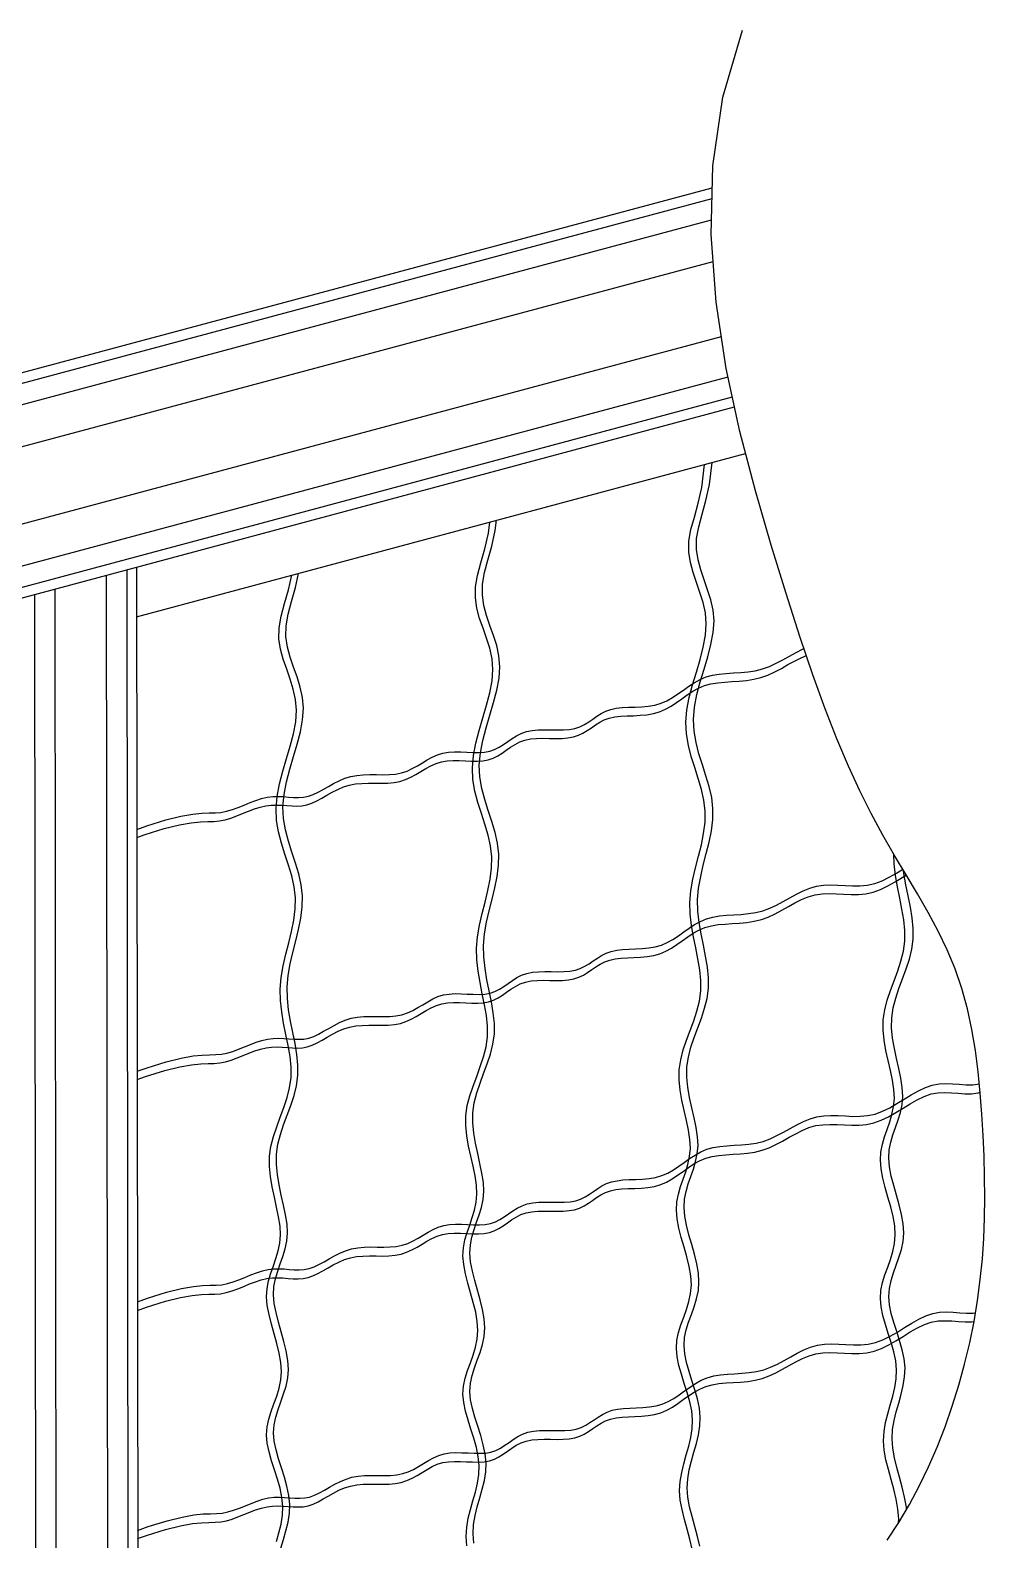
# Model space of a CAD drawing. Header units: millimetres. Extents: x -6218.7 to -6205.6, y -4425 to -4413.8.
# Drawn here: x -6209.857 to -6208.219, y -4417.045 to -4414.454 of the extents above; entities that cross this region are included whole.
import ezdxf

# ---------------------------------------------------------------- set-up
doc = ezdxf.new("R2010")
doc.units = ezdxf.units.MM
doc.header["$LTSCALE"] = 10
doc.layers.add('Termotécnica', color=7, linetype='Continuous')

msp = doc.modelspace()

# ---------------------------------------------------------------- linework, layer by layer
at = {"layer": 'Termotécnica', "color": 3}
for p, q in [((-6213.2471, -4415.9465), (-6208.6868, -4414.7246)), ((-6213.1504, -4416.3071), (-6208.6487, -4415.1007))]:
    msp.add_line(p, q, dxfattribs=at)
at = {"layer": 'Termotécnica', "color": 2}
for p, q in [((-6213.2425, -4415.9636), (-6208.6873, -4414.7431)), ((-6213.2334, -4415.9975), (-6208.6882, -4414.7796)), ((-6213.2153, -4416.0651), (-6208.6854, -4414.8513)), ((-6213.1822, -4416.1885), (-6208.6713, -4414.9798)), ((-6213.1641, -4416.2561), (-6208.6598, -4415.0492)), ((-6213.155, -4416.2899), (-6208.6524, -4415.0834)), ((-6209.6746, -4415.3756), (-6209.6719, -4417.9158))]:
    msp.add_line(p, q, dxfattribs=at)
at = {"layer": 'Termotécnica', "color": 4}
msp.add_line((-6209.6745, -4415.4609), (-6208.6297, -4415.1809), dxfattribs=at)
at = {"layer": 'Termotécnica', "color": 1}
for p, q in [((-6209.6916, -4415.3802), (-6209.6889, -4417.928)), ((-6209.7266, -4415.3896), (-6209.7239, -4417.9397)), ((-6209.8499, -4415.4226), (-6209.8474, -4417.7967)), ((-6209.8149, -4415.4132), (-6209.8124, -4417.8142))]:
    msp.add_line(p, q, dxfattribs=at)
for points in [[(-6208.3866, -4417.0452), (-6208.367, -4417.0151), (-6208.3487, -4416.9843), (-6208.3317, -4416.9525), (-6208.3158, -4416.9197), (-6208.301, -4416.8859), (-6208.2875, -4416.8511), (-6208.2751, -4416.8156), (-6208.2639, -4416.7796), (-6208.2539, -4416.7432), (-6208.2452, -4416.7067), (-6208.2378, -4416.6703), (-6208.2318, -4416.6341), (-6208.227, -4416.5983), (-6208.2235, -4416.5628), (-6208.2211, -4416.5276), (-6208.2198, -4416.4924), (-6208.2193, -4416.4573), (-6208.2196, -4416.4221), (-6208.2206, -4416.3866), (-6208.2222, -4416.3508), (-6208.2242, -4416.3146), (-6208.227, -4416.2782), (-6208.2306, -4416.2416), (-6208.2354, -4416.2053), (-6208.2415, -4416.1692), (-6208.2492, -4416.1337), (-6208.2587, -4416.099), (-6208.2702, -4416.0651), (-6208.2838, -4416.0323), (-6208.2994, -4416.0002), (-6208.3166, -4415.9684), (-6208.335, -4415.9364), (-6208.3543, -4415.9039), (-6208.3741, -4415.8704), (-6208.3942, -4415.8354), (-6208.4142, -4415.7987), (-6208.4338, -4415.7596), (-6208.4533, -4415.7172), (-6208.473, -4415.6706), (-6208.4933, -4415.6186), (-6208.5143, -4415.5604), (-6208.5366, -4415.4949), (-6208.5603, -4415.421), (-6208.5858, -4415.3378), (-6208.613, -4415.2447), (-6208.6396, -4415.143), (-6208.6629, -4415.0346), (-6208.6802, -4414.9213), (-6208.6888, -4414.8048), (-6208.6859, -4414.6869), (-6208.6689, -4414.5695), (-6208.6351, -4414.4544)], [(-6208.7213, -4417.0607), (-6208.7255, -4417.0436), (-6208.7301, -4417.0266), (-6208.7348, -4417.0097), (-6208.7388, -4416.993), (-6208.7417, -4416.9765), (-6208.7429, -4416.9604), (-6208.742, -4416.9446), (-6208.7394, -4416.9292), (-6208.7357, -4416.9141), (-6208.7315, -4416.8991), (-6208.7272, -4416.8842), (-6208.7236, -4416.8692), (-6208.7212, -4416.8541), (-6208.7206, -4416.8389), (-6208.7222, -4416.8234), (-6208.7254, -4416.8077), (-6208.7299, -4416.792), (-6208.7349, -4416.7763), (-6208.7399, -4416.7607), (-6208.7442, -4416.7455), (-6208.7473, -4416.7306), (-6208.7485, -4416.7162), (-6208.7475, -4416.7023), (-6208.7446, -4416.6889), (-6208.7406, -4416.6758), (-6208.7359, -4416.6626), (-6208.7311, -4416.6494), (-6208.727, -4416.6359), (-6208.724, -4416.6219), (-6208.7228, -4416.6072), (-6208.7239, -4416.5917), (-6208.7267, -4416.5756), (-6208.7307, -4416.5592), (-6208.7354, -4416.5426), (-6208.7401, -4416.526), (-6208.7442, -4416.5097), (-6208.7472, -4416.494), (-6208.7485, -4416.479), (-6208.7477, -4416.4649), (-6208.7451, -4416.4516), (-6208.7413, -4416.4387), (-6208.737, -4416.4261), (-6208.7325, -4416.4134), (-6208.7286, -4416.4005), (-6208.7257, -4416.3871), (-6208.7245, -4416.3729), (-6208.7253, -4416.3578), (-6208.7278, -4416.3418), (-6208.7312, -4416.3252), (-6208.7351, -4416.3081), (-6208.7389, -4416.2906), (-6208.7419, -4416.273), (-6208.7437, -4416.2555), (-6208.7435, -4416.2381), (-6208.741, -4416.221), (-6208.7367, -4416.2042), (-6208.7311, -4416.1876), (-6208.7249, -4416.1709), (-6208.7187, -4416.1543), (-6208.7132, -4416.1375), (-6208.7089, -4416.1204), (-6208.7065, -4416.103), (-6208.7065, -4416.0851), (-6208.7083, -4416.0668), (-6208.7115, -4416.0481), (-6208.7153, -4416.0291), (-6208.7192, -4416.0099), (-6208.7226, -4415.9904), (-6208.7248, -4415.9708), (-6208.7252, -4415.951), (-6208.7235, -4415.9312), (-6208.72, -4415.9114), (-6208.7154, -4415.8916), (-6208.7104, -4415.8718), (-6208.7056, -4415.8522), (-6208.7017, -4415.8327), (-6208.6992, -4415.8135), (-6208.6989, -4415.7944), (-6208.7011, -4415.7756), (-6208.7053, -4415.757), (-6208.7109, -4415.7384), (-6208.717, -4415.7197), (-6208.7229, -4415.7008), (-6208.7279, -4415.6816), (-6208.7313, -4415.6619), (-6208.7323, -4415.6416), (-6208.7305, -4415.6206), (-6208.7263, -4415.5992), (-6208.7206, -4415.5775), (-6208.7142, -4415.5557), (-6208.7078, -4415.5342), (-6208.7023, -4415.513), (-6208.6985, -4415.4925), (-6208.6971, -4415.4729), (-6208.6986, -4415.4542), (-6208.7026, -4415.4364), (-6208.708, -4415.4191), (-6208.7141, -4415.4021), (-6208.7198, -4415.3851), (-6208.7245, -4415.3678), (-6208.7272, -4415.3499), (-6208.727, -4415.3312), (-6208.7234, -4415.3114), (-6208.7175, -4415.2898), (-6208.7109, -4415.2658), (-6208.7049, -4415.2389), (-6208.7, -4415.1998)], [(-6208.7081, -4417.0559), (-6208.7123, -4417.0389), (-6208.7169, -4417.0219), (-6208.7216, -4417.005), (-6208.7257, -4416.9882), (-6208.7286, -4416.9718), (-6208.7297, -4416.9556), (-6208.7289, -4416.9399), (-6208.7263, -4416.9245), (-6208.7225, -4416.9094), (-6208.7183, -4416.8944), (-6208.7141, -4416.8794), (-6208.7105, -4416.8645), (-6208.7081, -4416.8494), (-6208.7074, -4416.8342), (-6208.709, -4416.8186), (-6208.7123, -4416.803), (-6208.7167, -4416.7872), (-6208.7217, -4416.7715), (-6208.7267, -4416.756), (-6208.731, -4416.7407), (-6208.7341, -4416.7258), (-6208.7353, -4416.7115), (-6208.7343, -4416.6976), (-6208.7315, -4416.6842), (-6208.7274, -4416.671), (-6208.7227, -4416.6579), (-6208.7179, -4416.6447), (-6208.7138, -4416.6311), (-6208.7108, -4416.6171), (-6208.7097, -4416.6024), (-6208.7107, -4416.587), (-6208.7135, -4416.5709), (-6208.7175, -4416.5545), (-6208.7222, -4416.5378), (-6208.7269, -4416.5213), (-6208.731, -4416.505), (-6208.734, -4416.4893), (-6208.7353, -4416.4743), (-6208.7345, -4416.4602), (-6208.7319, -4416.4469), (-6208.7281, -4416.434), (-6208.7238, -4416.4213), (-6208.7193, -4416.4087), (-6208.7154, -4416.3958), (-6208.7126, -4416.3823), (-6208.7113, -4416.3682), (-6208.7122, -4416.353), (-6208.7146, -4416.3371), (-6208.718, -4416.3205), (-6208.722, -4416.3033), (-6208.7257, -4416.2859), (-6208.7288, -4416.2683), (-6208.7305, -4416.2507), (-6208.7303, -4416.2334), (-6208.7278, -4416.2163), (-6208.7235, -4416.1995), (-6208.7179, -4416.1828), (-6208.7117, -4416.1662), (-6208.7055, -4416.1496), (-6208.7, -4416.1327), (-6208.6957, -4416.1157), (-6208.6934, -4416.0982), (-6208.6933, -4416.0803), (-6208.6951, -4416.062), (-6208.6983, -4416.0434), (-6208.7021, -4416.0244), (-6208.706, -4416.0051), (-6208.7094, -4415.9857), (-6208.7116, -4415.9661), (-6208.712, -4415.9463), (-6208.7103, -4415.9265), (-6208.7068, -4415.9067), (-6208.7023, -4415.8869), (-6208.6973, -4415.8671), (-6208.6925, -4415.8475), (-6208.6885, -4415.828), (-6208.686, -4415.8087), (-6208.6857, -4415.7897), (-6208.6879, -4415.7709), (-6208.6921, -4415.7523), (-6208.6977, -4415.7337), (-6208.7038, -4415.715), (-6208.7097, -4415.6961), (-6208.7148, -4415.6769), (-6208.7181, -4415.6572), (-6208.7192, -4415.6369), (-6208.7173, -4415.6159), (-6208.7131, -4415.5945), (-6208.7074, -4415.5727), (-6208.701, -4415.551), (-6208.6947, -4415.5294), (-6208.6892, -4415.5083), (-6208.6853, -4415.4878), (-6208.6839, -4415.4681), (-6208.6855, -4415.4495), (-6208.6894, -4415.4317), (-6208.6948, -4415.4144), (-6208.7009, -4415.3974), (-6208.7067, -4415.3804), (-6208.7113, -4415.3631), (-6208.714, -4415.3452), (-6208.7138, -4415.3265), (-6208.7102, -4415.3066), (-6208.7044, -4415.285), (-6208.6977, -4415.2611), (-6208.6917, -4415.2342), (-6208.687, -4415.1963)], [(-6209.1079, -4417.055), (-6209.1091, -4417.0389), (-6209.1082, -4417.0232), (-6209.1056, -4417.0078), (-6209.1019, -4416.9926), (-6209.0976, -4416.9776), (-6209.0934, -4416.9627), (-6209.0898, -4416.9477), (-6209.0874, -4416.9327), (-6209.0868, -4416.9174), (-6209.0883, -4416.9019), (-6209.0916, -4416.8862), (-6209.0961, -4416.8705), (-6209.1011, -4416.8548), (-6209.106, -4416.8392), (-6209.1103, -4416.824), (-6209.1134, -4416.8091), (-6209.1147, -4416.7947), (-6209.1137, -4416.7809), (-6209.1108, -4416.7675), (-6209.1067, -4416.7543), (-6209.102, -4416.7412), (-6209.0973, -4416.7279), (-6209.0932, -4416.7144), (-6209.0902, -4416.7004), (-6209.089, -4416.6857), (-6209.09, -4416.6702), (-6209.0928, -4416.6542), (-6209.0969, -4416.6377), (-6209.1015, -4416.6211), (-6209.1062, -4416.6045), (-6209.1104, -4416.5883), (-6209.1134, -4416.5725), (-6209.1147, -4416.5575), (-6209.1139, -4416.5435), (-6209.1113, -4416.5301), (-6209.1075, -4416.5172), (-6209.1031, -4416.5046), (-6209.0987, -4416.4919), (-6209.0948, -4416.479), (-6209.0919, -4416.4656), (-6209.0907, -4416.4514), (-6209.0915, -4416.4363), (-6209.0939, -4416.4203), (-6209.0974, -4416.4037), (-6209.1013, -4416.3866), (-6209.1051, -4416.3692), (-6209.1081, -4416.3516), (-6209.1098, -4416.334), (-6209.1096, -4416.3166), (-6209.1072, -4416.2995), (-6209.1028, -4416.2827), (-6209.0973, -4416.2661), (-6209.0911, -4416.2495), (-6209.0849, -4416.2328), (-6209.0794, -4416.216), (-6209.0751, -4416.1989), (-6209.0727, -4416.1815), (-6209.0727, -4416.1636), (-6209.0745, -4416.1453), (-6209.0776, -4416.1266), (-6209.0815, -4416.1077), (-6209.0854, -4416.0884), (-6209.0887, -4416.0689), (-6209.0909, -4416.0493), (-6209.0914, -4416.0296), (-6209.0896, -4416.0098), (-6209.0862, -4415.9899), (-6209.0816, -4415.9701), (-6209.0766, -4415.9504), (-6209.0718, -4415.9307), (-6209.0678, -4415.9113), (-6209.0654, -4415.892), (-6209.065, -4415.8729), (-6209.0672, -4415.8542), (-6209.0715, -4415.8355), (-6209.077, -4415.8169), (-6209.0831, -4415.7983), (-6209.0891, -4415.7794), (-6209.0941, -4415.7601), (-6209.0975, -4415.7404), (-6209.0985, -4415.7201), (-6209.0967, -4415.6992), (-6209.0925, -4415.6777), (-6209.0868, -4415.656), (-6209.0804, -4415.6342), (-6209.074, -4415.6127), (-6209.0685, -4415.5915), (-6209.0647, -4415.571), (-6209.0633, -4415.5514), (-6209.0648, -4415.5328), (-6209.0687, -4415.5149), (-6209.0742, -4415.4977), (-6209.0802, -4415.4807), (-6209.086, -4415.4636), (-6209.0907, -4415.4463), (-6209.0933, -4415.4285), (-6209.0931, -4415.4098), (-6209.0896, -4415.3899), (-6209.0837, -4415.3683), (-6209.0771, -4415.3443), (-6209.0711, -4415.3175), (-6209.0687, -4415.2986)], [(-6209.096, -4417.0503), (-6209.0972, -4417.0342), (-6209.0963, -4417.0184), (-6209.0937, -4417.003), (-6209.09, -4416.9879), (-6209.0857, -4416.9729), (-6209.0815, -4416.958), (-6209.0779, -4416.943), (-6209.0755, -4416.9279), (-6209.0749, -4416.9127), (-6209.0764, -4416.8972), (-6209.0797, -4416.8815), (-6209.0841, -4416.8657), (-6209.0892, -4416.85), (-6209.0941, -4416.8345), (-6209.0984, -4416.8193), (-6209.1015, -4416.8044), (-6209.1027, -4416.79), (-6209.1017, -4416.7761), (-6209.0989, -4416.7627), (-6209.0948, -4416.7496), (-6209.0901, -4416.7364), (-6209.0854, -4416.7232), (-6209.0812, -4416.7097), (-6209.0783, -4416.6957), (-6209.0771, -4416.681), (-6209.0781, -4416.6655), (-6209.0809, -4416.6494), (-6209.085, -4416.633), (-6209.0896, -4416.6164), (-6209.0943, -4416.5998), (-6209.0985, -4416.5835), (-6209.1015, -4416.5678), (-6209.1028, -4416.5528), (-6209.1019, -4416.5387), (-6209.0994, -4416.5254), (-6209.0956, -4416.5125), (-6209.0912, -4416.4999), (-6209.0868, -4416.4872), (-6209.0828, -4416.4743), (-6209.08, -4416.4609), (-6209.0788, -4416.4467), (-6209.0796, -4416.4316), (-6209.082, -4416.4156), (-6209.0855, -4416.399), (-6209.0894, -4416.3819), (-6209.0932, -4416.3644), (-6209.0962, -4416.3468), (-6209.0979, -4416.3293), (-6209.0977, -4416.3119), (-6209.0953, -4416.2948), (-6209.0909, -4416.278), (-6209.0853, -4416.2613), (-6209.0792, -4416.2447), (-6209.073, -4416.2281), (-6209.0674, -4416.2113), (-6209.0632, -4416.1942), (-6209.0608, -4416.1768), (-6209.0607, -4416.1589), (-6209.0626, -4416.1406), (-6209.0657, -4416.1219), (-6209.0696, -4416.1029), (-6209.0735, -4416.0837), (-6209.0768, -4416.0642), (-6209.079, -4416.0446), (-6209.0794, -4416.0248), (-6209.0777, -4416.005), (-6209.0742, -4415.9852), (-6209.0697, -4415.9654), (-6209.0647, -4415.9456), (-6209.0599, -4415.926), (-6209.0559, -4415.9065), (-6209.0535, -4415.8873), (-6209.0531, -4415.8682), (-6209.0553, -4415.8494), (-6209.0596, -4415.8308), (-6209.0651, -4415.8122), (-6209.0712, -4415.7935), (-6209.0772, -4415.7746), (-6209.0822, -4415.7554), (-6209.0856, -4415.7357), (-6209.0866, -4415.7154), (-6209.0847, -4415.6944), (-6209.0806, -4415.673), (-6209.0749, -4415.6513), (-6209.0685, -4415.6295), (-6209.0621, -4415.608), (-6209.0566, -4415.5868), (-6209.0527, -4415.5663), (-6209.0513, -4415.5467), (-6209.0529, -4415.528), (-6209.0568, -4415.5102), (-6209.0623, -4415.4929), (-6209.0683, -4415.4759), (-6209.0741, -4415.4589), (-6209.0788, -4415.4416), (-6209.0814, -4415.4237), (-6209.0812, -4415.405), (-6209.0776, -4415.3852), (-6209.0718, -4415.3635), (-6209.0652, -4415.3396), (-6209.0592, -4415.3127), (-6209.057, -4415.2954)], [(-6209.4345, -4417.0476), (-6209.4303, -4417.0327), (-6209.4267, -4417.0178), (-6209.4243, -4417.0027), (-6209.4237, -4416.9874), (-6209.4252, -4416.9719), (-6209.4285, -4416.9562), (-6209.433, -4416.9405), (-6209.438, -4416.9248), (-6209.4429, -4416.9093), (-6209.4473, -4416.894), (-6209.4503, -4416.8791), (-6209.4516, -4416.8647), (-6209.4506, -4416.8509), (-6209.4477, -4416.8375), (-6209.4436, -4416.8243), (-6209.4389, -4416.8112), (-6209.4342, -4416.798), (-6209.4301, -4416.7844), (-6209.4271, -4416.7704), (-6209.4259, -4416.7557), (-6209.4269, -4416.7403), (-6209.4298, -4416.7242), (-6209.4338, -4416.7077), (-6209.4384, -4416.6911), (-6209.4431, -4416.6746), (-6209.4473, -4416.6583), (-6209.4503, -4416.6426), (-6209.4516, -4416.6276), (-6209.4508, -4416.6135), (-6209.4482, -4416.6001), (-6209.4444, -4416.5873), (-6209.44, -4416.5746), (-6209.4356, -4416.562), (-6209.4317, -4416.5491), (-6209.4288, -4416.5356), (-6209.4276, -4416.5214), (-6209.4284, -4416.5063), (-6209.4309, -4416.4904), (-6209.4343, -4416.4737), (-6209.4382, -4416.4566), (-6209.442, -4416.4392), (-6209.445, -4416.4216), (-6209.4467, -4416.404), (-6209.4466, -4416.3866), (-6209.4441, -4416.3696), (-6209.4397, -4416.3528), (-6209.4342, -4416.3361), (-6209.428, -4416.3195), (-6209.4218, -4416.3028), (-6209.4163, -4416.286), (-6209.412, -4416.269), (-6209.4096, -4416.2515), (-6209.4096, -4416.2336), (-6209.4114, -4416.2153), (-6209.4146, -4416.1967), (-6209.4184, -4416.1777), (-6209.4223, -4416.1584), (-6209.4256, -4416.139), (-6209.4278, -4416.1193), (-6209.4283, -4416.0996), (-6209.4265, -4416.0798), (-6209.4231, -4416.06), (-6209.4185, -4416.0401), (-6209.4135, -4416.0204), (-6209.4087, -4416.0008), (-6209.4048, -4415.9813), (-6209.4023, -4415.962), (-6209.4019, -4415.943), (-6209.4042, -4415.9242), (-6209.4084, -4415.9056), (-6209.4139, -4415.887), (-6209.42, -4415.8683), (-6209.426, -4415.8494), (-6209.431, -4415.8302), (-6209.4344, -4415.8104), (-6209.4354, -4415.7901), (-6209.4336, -4415.7692), (-6209.4294, -4415.7477), (-6209.4237, -4415.726), (-6209.4173, -4415.7043), (-6209.4109, -4415.6827), (-6209.4054, -4415.6616), (-6209.4016, -4415.6411), (-6209.4002, -4415.6214), (-6209.4017, -4415.6028), (-6209.4057, -4415.585), (-6209.4111, -4415.5677), (-6209.4171, -4415.5507), (-6209.4229, -4415.5337), (-6209.4276, -4415.5164), (-6209.4303, -4415.4985), (-6209.43, -4415.4798), (-6209.4265, -4415.4599), (-6209.4206, -4415.4383), (-6209.414, -4415.4144), (-6209.4085, -4415.3896)], [(-6209.4269, -4417.0592), (-6209.4226, -4417.0442), (-6209.4184, -4417.0293), (-6209.4148, -4417.0143), (-6209.4124, -4416.9992), (-6209.4118, -4416.984), (-6209.4133, -4416.9685), (-6209.4166, -4416.9528), (-6209.4211, -4416.937), (-6209.4261, -4416.9214), (-6209.431, -4416.9058), (-6209.4353, -4416.8906), (-6209.4384, -4416.8757), (-6209.4397, -4416.8613), (-6209.4387, -4416.8474), (-6209.4358, -4416.834), (-6209.4317, -4416.8209), (-6209.427, -4416.8077), (-6209.4223, -4416.7945), (-6209.4182, -4416.781), (-6209.4152, -4416.767), (-6209.414, -4416.7523), (-6209.415, -4416.7368), (-6209.4178, -4416.7207), (-6209.4219, -4416.7043), (-6209.4265, -4416.6877), (-6209.4312, -4416.6711), (-6209.4354, -4416.6548), (-6209.4384, -4416.6391), (-6209.4397, -4416.6241), (-6209.4389, -4416.61), (-6209.4363, -4416.5967), (-6209.4325, -4416.5838), (-6209.4281, -4416.5712), (-6209.4237, -4416.5585), (-6209.4198, -4416.5456), (-6209.4169, -4416.5322), (-6209.4157, -4416.518), (-6209.4165, -4416.5029), (-6209.4189, -4416.4869), (-6209.4224, -4416.4703), (-6209.4263, -4416.4532), (-6209.4301, -4416.4357), (-6209.4331, -4416.4181), (-6209.4348, -4416.4006), (-6209.4346, -4416.3832), (-6209.4322, -4416.3661), (-6209.4278, -4416.3493), (-6209.4223, -4416.3326), (-6209.4161, -4416.316), (-6209.4099, -4416.2994), (-6209.4044, -4416.2826), (-6209.4001, -4416.2655), (-6209.3977, -4416.2481), (-6209.3977, -4416.2302), (-6209.3995, -4416.2119), (-6209.4026, -4416.1932), (-6209.4065, -4416.1742), (-6209.4104, -4416.155), (-6209.4137, -4416.1355), (-6209.4159, -4416.1159), (-6209.4164, -4416.0961), (-6209.4146, -4416.0763), (-6209.4112, -4416.0565), (-6209.4066, -4416.0367), (-6209.4016, -4416.0169), (-6209.3968, -4415.9973), (-6209.3928, -4415.9778), (-6209.3904, -4415.9586), (-6209.39, -4415.9395), (-6209.3922, -4415.9207), (-6209.3965, -4415.9021), (-6209.402, -4415.8835), (-6209.4081, -4415.8648), (-6209.4141, -4415.8459), (-6209.4191, -4415.8267), (-6209.4225, -4415.807), (-6209.4235, -4415.7867), (-6209.4217, -4415.7657), (-6209.4175, -4415.7443), (-6209.4118, -4415.7226), (-6209.4054, -4415.7008), (-6209.399, -4415.6793), (-6209.3935, -4415.6581), (-6209.3897, -4415.6376), (-6209.3883, -4415.618), (-6209.3898, -4415.5993), (-6209.3938, -4415.5815), (-6209.3992, -4415.5642), (-6209.4052, -4415.5472), (-6209.411, -4415.5302), (-6209.4157, -4415.5129), (-6209.4183, -4415.495), (-6209.4181, -4415.4763), (-6209.4146, -4415.4565), (-6209.4087, -4415.4349), (-6209.4021, -4415.4109), (-6209.3966, -4415.3864)], [(-6209.6741, -4415.8257), (-6209.6572, -4415.8196), (-6209.6246, -4415.8096), (-6209.5987, -4415.8032), (-6209.5784, -4415.7996), (-6209.5626, -4415.7979), (-6209.55, -4415.7974), (-6209.5395, -4415.7972), (-6209.5299, -4415.7965), (-6209.5202, -4415.7946), (-6209.5103, -4415.7916), (-6209.5003, -4415.788), (-6209.4902, -4415.7839), (-6209.48, -4415.7798), (-6209.47, -4415.776), (-6209.4601, -4415.7727), (-6209.4504, -4415.7705), (-6209.441, -4415.7693), (-6209.4318, -4415.7691), (-6209.4228, -4415.7695), (-6209.414, -4415.7702), (-6209.4054, -4415.7708), (-6209.3968, -4415.771), (-6209.3883, -4415.7704), (-6209.3799, -4415.7688), (-6209.3715, -4415.7659), (-6209.363, -4415.7619), (-6209.3543, -4415.7572), (-6209.3455, -4415.7522), (-6209.3365, -4415.747), (-6209.3271, -4415.7422), (-6209.3174, -4415.7381), (-6209.3072, -4415.7349), (-6209.2966, -4415.733), (-6209.2856, -4415.732), (-6209.2744, -4415.7318), (-6209.2631, -4415.7318), (-6209.2519, -4415.7319), (-6209.2409, -4415.7316), (-6209.2303, -4415.7307), (-6209.2202, -4415.7287), (-6209.2106, -4415.7256), (-6209.2016, -4415.7214), (-6209.1928, -4415.7166), (-6209.1843, -4415.7115), (-6209.1758, -4415.7064), (-6209.1672, -4415.7017), (-6209.1583, -4415.6978), (-6209.149, -4415.6948), (-6209.1392, -4415.6932), (-6209.1289, -4415.6926), (-6209.1185, -4415.6928), (-6209.108, -4415.6933), (-6209.0976, -4415.6937), (-6209.0875, -4415.6939), (-6209.0778, -4415.6933), (-6209.0687, -4415.6917), (-6209.0603, -4415.6888), (-6209.0525, -4415.6848), (-6209.0451, -4415.6801), (-6209.0378, -4415.675), (-6209.0304, -4415.6699), (-6209.0228, -4415.6651), (-6209.0146, -4415.661), (-6209.0058, -4415.6578), (-6208.9961, -4415.6559), (-6208.9857, -4415.6549), (-6208.9749, -4415.6547), (-6208.9638, -4415.6548), (-6208.9529, -4415.655), (-6208.9421, -4415.6548), (-6208.9319, -4415.6541), (-6208.9225, -4415.6524), (-6208.9139, -4415.6495), (-6208.9061, -4415.6457), (-6208.8988, -4415.6413), (-6208.8918, -4415.6365), (-6208.8847, -4415.6316), (-6208.8774, -4415.6271), (-6208.8696, -4415.6231), (-6208.861, -4415.62), (-6208.8516, -4415.618), (-6208.8413, -4415.6168), (-6208.8305, -4415.6162), (-6208.8193, -4415.6158), (-6208.8079, -4415.6152), (-6208.7966, -4415.6142), (-6208.7855, -4415.6123), (-6208.7748, -4415.6093), (-6208.7647, -4415.605), (-6208.755, -4415.5995), (-6208.7457, -4415.5933), (-6208.7365, -4415.5868), (-6208.7272, -4415.5802), (-6208.7178, -4415.574), (-6208.7079, -4415.5685), (-6208.6976, -4415.5642), (-6208.6866, -4415.5612), (-6208.675, -4415.5593), (-6208.663, -4415.5581), (-6208.6506, -4415.5573), (-6208.6381, -4415.5565), (-6208.6255, -4415.5554), (-6208.6131, -4415.5535), (-6208.6008, -4415.5505), (-6208.5889, -4415.5461), (-6208.5773, -4415.5407), (-6208.5658, -4415.5346), (-6208.5545, -4415.5283), (-6208.5432, -4415.522), (-6208.5318, -4415.5164), (-6208.5296, -4415.5155)], [(-6209.6741, -4415.8395), (-6209.6597, -4415.8344), (-6209.6271, -4415.8243), (-6209.6012, -4415.8179), (-6209.581, -4415.8143), (-6209.5652, -4415.8127), (-6209.5526, -4415.8122), (-6209.542, -4415.812), (-6209.5324, -4415.8113), (-6209.5227, -4415.8093), (-6209.5128, -4415.8064), (-6209.5028, -4415.8027), (-6209.4927, -4415.7987), (-6209.4826, -4415.7945), (-6209.4725, -4415.7907), (-6209.4626, -4415.7875), (-6209.453, -4415.7852), (-6209.4435, -4415.7841), (-6209.4343, -4415.7839), (-6209.4254, -4415.7843), (-6209.4166, -4415.785), (-6209.4079, -4415.7855), (-6209.3994, -4415.7857), (-6209.3909, -4415.7852), (-6209.3824, -4415.7836), (-6209.374, -4415.7807), (-6209.3655, -4415.7767), (-6209.3569, -4415.772), (-6209.3481, -4415.7669), (-6209.339, -4415.7618), (-6209.3296, -4415.757), (-6209.3199, -4415.7528), (-6209.3097, -4415.7497), (-6209.2991, -4415.7477), (-6209.2881, -4415.7468), (-6209.2769, -4415.7465), (-6209.2657, -4415.7466), (-6209.2545, -4415.7466), (-6209.2435, -4415.7464), (-6209.2329, -4415.7454), (-6209.2227, -4415.7435), (-6209.2132, -4415.7403), (-6209.2041, -4415.7362), (-6209.1954, -4415.7314), (-6209.1868, -4415.7263), (-6209.1783, -4415.7212), (-6209.1697, -4415.7165), (-6209.1608, -4415.7125), (-6209.1515, -4415.7096), (-6209.1417, -4415.708), (-6209.1315, -4415.7074), (-6209.121, -4415.7075), (-6209.1105, -4415.708), (-6209.1001, -4415.7085), (-6209.09, -4415.7086), (-6209.0803, -4415.7081), (-6209.0712, -4415.7064), (-6209.0629, -4415.7035), (-6209.0551, -4415.6996), (-6209.0476, -4415.6949), (-6209.0403, -4415.6898), (-6209.033, -4415.6847), (-6209.0253, -4415.6799), (-6209.0171, -4415.6757), (-6209.0083, -4415.6726), (-6208.9986, -4415.6706), (-6208.9882, -4415.6697), (-6208.9774, -4415.6694), (-6208.9664, -4415.6696), (-6208.9554, -4415.6697), (-6208.9447, -4415.6696), (-6208.9345, -4415.6688), (-6208.925, -4415.6671), (-6208.9165, -4415.6643), (-6208.9087, -4415.6605), (-6208.9014, -4415.656), (-6208.8943, -4415.6512), (-6208.8872, -4415.6464), (-6208.8799, -4415.6418), (-6208.8721, -4415.6379), (-6208.8636, -4415.6348), (-6208.8541, -4415.6328), (-6208.8439, -4415.6316), (-6208.833, -4415.631), (-6208.8218, -4415.6306), (-6208.8105, -4415.63), (-6208.7991, -4415.6289), (-6208.788, -4415.6271), (-6208.7773, -4415.6241), (-6208.7672, -4415.6197), (-6208.7576, -4415.6143), (-6208.7482, -4415.6081), (-6208.739, -4415.6015), (-6208.7298, -4415.5949), (-6208.7203, -4415.5887), (-6208.7105, -4415.5833), (-6208.7001, -4415.5789), (-6208.6891, -4415.5759), (-6208.6775, -4415.574), (-6208.6655, -4415.5729), (-6208.6532, -4415.5721), (-6208.6406, -4415.5713), (-6208.6281, -4415.5701), (-6208.6156, -4415.5682), (-6208.6034, -4415.5652), (-6208.5914, -4415.5609), (-6208.5798, -4415.5555), (-6208.5683, -4415.5494), (-6208.557, -4415.543), (-6208.5457, -4415.5368), (-6208.5343, -4415.5311), (-6208.5255, -4415.5275)], [(-6208.3671, -4417.0153), (-6208.3669, -4417.0089), (-6208.3683, -4416.992), (-6208.3713, -4416.975), (-6208.3755, -4416.958), (-6208.3801, -4416.941), (-6208.3848, -4416.924), (-6208.3889, -4416.9073), (-6208.3918, -4416.8909), (-6208.393, -4416.8747), (-6208.3921, -4416.859), (-6208.3895, -4416.8436), (-6208.3857, -4416.8285), (-6208.3815, -4416.8135), (-6208.3773, -4416.7985), (-6208.3737, -4416.7836), (-6208.3713, -4416.7685), (-6208.3706, -4416.7532), (-6208.3722, -4416.7377), (-6208.3755, -4416.7221), (-6208.3799, -4416.7063), (-6208.3849, -4416.6906), (-6208.3899, -4416.6751), (-6208.3942, -4416.6598), (-6208.3973, -4416.6449), (-6208.3985, -4416.6305), (-6208.3975, -4416.6167), (-6208.3947, -4416.6033), (-6208.3906, -4416.5901), (-6208.3859, -4416.577), (-6208.3812, -4416.5638), (-6208.377, -4416.5502), (-6208.374, -4416.5362), (-6208.3729, -4416.5215), (-6208.3739, -4416.5061), (-6208.3767, -4416.49), (-6208.3807, -4416.4735), (-6208.3854, -4416.4569), (-6208.3901, -4416.4404), (-6208.3942, -4416.4241), (-6208.3972, -4416.4084), (-6208.3985, -4416.3934), (-6208.3977, -4416.3793), (-6208.3951, -4416.3659), (-6208.3914, -4416.3531), (-6208.387, -4416.3404), (-6208.3825, -4416.3278), (-6208.3786, -4416.3149), (-6208.3758, -4416.3014), (-6208.3745, -4416.2873), (-6208.3754, -4416.2721), (-6208.3778, -4416.2562), (-6208.3812, -4416.2396), (-6208.3852, -4416.2224), (-6208.3889, -4416.205), (-6208.392, -4416.1874), (-6208.3937, -4416.1698), (-6208.3935, -4416.1524), (-6208.391, -4416.1354), (-6208.3867, -4416.1186), (-6208.3811, -4416.1019), (-6208.3749, -4416.0853), (-6208.3687, -4416.0687), (-6208.3632, -4416.0518), (-6208.3589, -4416.0348), (-6208.3566, -4416.0173), (-6208.3565, -4415.9994), (-6208.3584, -4415.9811), (-6208.3615, -4415.9625), (-6208.3653, -4415.9435), (-6208.3692, -4415.9242), (-6208.3726, -4415.9048), (-6208.3748, -4415.8851), (-6208.3751, -4415.8686)], [(-6209.6737, -4416.2407), (-6209.6565, -4416.2346), (-6209.6239, -4416.2245), (-6209.5981, -4416.2181), (-6209.5778, -4416.2145), (-6209.562, -4416.2129), (-6209.5494, -4416.2124), (-6209.5389, -4416.2122), (-6209.5292, -4416.2115), (-6209.5196, -4416.2095), (-6209.5097, -4416.2066), (-6209.4996, -4416.2029), (-6209.4895, -4416.1989), (-6209.4794, -4416.1948), (-6209.4694, -4416.1909), (-6209.4595, -4416.1877), (-6209.4498, -4416.1854), (-6209.4403, -4416.1843), (-6209.4312, -4416.1841), (-6209.4222, -4416.1845), (-6209.4134, -4416.1852), (-6209.4047, -4416.1858), (-6209.3962, -4416.1859), (-6209.3877, -4416.1854), (-6209.3793, -4416.1838), (-6209.3708, -4416.1809), (-6209.3623, -4416.1769), (-6209.3537, -4416.1722), (-6209.3449, -4416.1671), (-6209.3358, -4416.162), (-6209.3264, -4416.1572), (-6209.3167, -4416.153), (-6209.3065, -4416.1499), (-6209.2959, -4416.1479), (-6209.2849, -4416.147), (-6209.2737, -4416.1467), (-6209.2625, -4416.1468), (-6209.2513, -4416.1469), (-6209.2403, -4416.1466), (-6209.2297, -4416.1456), (-6209.2195, -4416.1437), (-6209.21, -4416.1405), (-6209.2009, -4416.1364), (-6209.1922, -4416.1316), (-6209.1836, -4416.1265), (-6209.1751, -4416.1214), (-6209.1665, -4416.1167), (-6209.1576, -4416.1127), (-6209.1483, -4416.1098), (-6209.1385, -4416.1082), (-6209.1283, -4416.1076), (-6209.1179, -4416.1077), (-6209.1073, -4416.1082), (-6209.0969, -4416.1087), (-6209.0868, -4416.1088), (-6209.0771, -4416.1083), (-6209.0681, -4416.1066), (-6209.0597, -4416.1037), (-6209.0519, -4416.0998), (-6209.0444, -4416.0951), (-6209.0371, -4416.09), (-6209.0298, -4416.0849), (-6209.0221, -4416.0801), (-6209.014, -4416.0759), (-6209.0051, -4416.0728), (-6208.9954, -4416.0708), (-6208.985, -4416.0699), (-6208.9742, -4416.0697), (-6208.9632, -4416.0698), (-6208.9522, -4416.0699), (-6208.9415, -4416.0698), (-6208.9313, -4416.069), (-6208.9218, -4416.0673), (-6208.9133, -4416.0645), (-6208.9055, -4416.0607), (-6208.8982, -4416.0562), (-6208.8911, -4416.0514), (-6208.884, -4416.0466), (-6208.8767, -4416.042), (-6208.8689, -4416.0381), (-6208.8604, -4416.035), (-6208.8509, -4416.033), (-6208.8407, -4416.0318), (-6208.8299, -4416.0312), (-6208.8187, -4416.0308), (-6208.8073, -4416.0302), (-6208.7959, -4416.0291), (-6208.7848, -4416.0273), (-6208.7741, -4416.0243), (-6208.764, -4416.0199), (-6208.7544, -4416.0145), (-6208.745, -4416.0083), (-6208.7358, -4416.0017), (-6208.7266, -4415.9951), (-6208.7171, -4415.9889), (-6208.7073, -4415.9835), (-6208.6969, -4415.9791), (-6208.6859, -4415.9761), (-6208.6743, -4415.9742), (-6208.6623, -4415.9731), (-6208.65, -4415.9723), (-6208.6375, -4415.9715), (-6208.6249, -4415.9703), (-6208.6124, -4415.9684), (-6208.6002, -4415.9654), (-6208.5883, -4415.9611), (-6208.5766, -4415.9557), (-6208.5652, -4415.9496), (-6208.5538, -4415.9432), (-6208.5425, -4415.937), (-6208.5312, -4415.9313), (-6208.5197, -4415.9266), (-6208.508, -4415.9232), (-6208.496, -4415.9215), (-6208.4839, -4415.921), (-6208.4715, -4415.9213), (-6208.4589, -4415.922), (-6208.4463, -4415.9225), (-6208.4336, -4415.9225), (-6208.4209, -4415.9213), (-6208.4082, -4415.9185), (-6208.3956, -4415.9139), (-6208.3831, -4415.9078), (-6208.3706, -4415.9007), (-6208.36, -4415.8942)], [(-6208.3535, -4416.9923), (-6208.3538, -4416.9886), (-6208.3569, -4416.9716), (-6208.361, -4416.9545), (-6208.3657, -4416.9375), (-6208.3703, -4416.9206), (-6208.3744, -4416.9039), (-6208.3773, -4416.8874), (-6208.3785, -4416.8713), (-6208.3776, -4416.8556), (-6208.375, -4416.8402), (-6208.3713, -4416.825), (-6208.367, -4416.81), (-6208.3628, -4416.7951), (-6208.3592, -4416.7801), (-6208.3568, -4416.765), (-6208.3562, -4416.7498), (-6208.3577, -4416.7343), (-6208.361, -4416.7186), (-6208.3654, -4416.7029), (-6208.3704, -4416.6872), (-6208.3754, -4416.6716), (-6208.3797, -4416.6564), (-6208.3828, -4416.6415), (-6208.384, -4416.6271), (-6208.383, -4416.6133), (-6208.3802, -4416.5998), (-6208.3761, -4416.5867), (-6208.3714, -4416.5736), (-6208.3667, -4416.5603), (-6208.3625, -4416.5468), (-6208.3596, -4416.5328), (-6208.3584, -4416.5181), (-6208.3594, -4416.5026), (-6208.3622, -4416.4866), (-6208.3663, -4416.4701), (-6208.3709, -4416.4535), (-6208.3756, -4416.4369), (-6208.3798, -4416.4207), (-6208.3828, -4416.4049), (-6208.3841, -4416.3899), (-6208.3832, -4416.3758), (-6208.3807, -4416.3625), (-6208.3769, -4416.3496), (-6208.3725, -4416.337), (-6208.3681, -4416.3243), (-6208.3641, -4416.3114), (-6208.3613, -4416.298), (-6208.3601, -4416.2838), (-6208.3609, -4416.2687), (-6208.3633, -4416.2527), (-6208.3668, -4416.2361), (-6208.3707, -4416.219), (-6208.3745, -4416.2015), (-6208.3775, -4416.1839), (-6208.3792, -4416.1664), (-6208.379, -4416.149), (-6208.3766, -4416.1319), (-6208.3722, -4416.1151), (-6208.3666, -4416.0985), (-6208.3605, -4416.0819), (-6208.3543, -4416.0652), (-6208.3487, -4416.0484), (-6208.3445, -4416.0313), (-6208.3421, -4416.0139), (-6208.342, -4415.996), (-6208.3439, -4415.9777), (-6208.347, -4415.959), (-6208.3509, -4415.94), (-6208.3547, -4415.9208), (-6208.3581, -4415.9013), (-6208.3586, -4415.8965)], [(-6209.6737, -4416.2548), (-6209.6591, -4416.2496), (-6209.6264, -4416.2395), (-6209.6006, -4416.2331), (-6209.5803, -4416.2295), (-6209.5645, -4416.2279), (-6209.5519, -4416.2274), (-6209.5414, -4416.2272), (-6209.5318, -4416.2264), (-6209.5221, -4416.2245), (-6209.5122, -4416.2216), (-6209.5022, -4416.2179), (-6209.492, -4416.2138), (-6209.4819, -4416.2097), (-6209.4719, -4416.2059), (-6209.462, -4416.2027), (-6209.4523, -4416.2004), (-6209.4429, -4416.1993), (-6209.4337, -4416.1991), (-6209.4247, -4416.1995), (-6209.4159, -4416.2001), (-6209.4073, -4416.2007), (-6209.3987, -4416.2009), (-6209.3902, -4416.2004), (-6209.3818, -4416.1988), (-6209.3733, -4416.1958), (-6209.3648, -4416.1919), (-6209.3562, -4416.1872), (-6209.3474, -4416.1821), (-6209.3383, -4416.177), (-6209.329, -4416.1722), (-6209.3192, -4416.168), (-6209.3091, -4416.1649), (-6209.2985, -4416.1629), (-6209.2875, -4416.162), (-6209.2763, -4416.1617), (-6209.265, -4416.1618), (-6209.2538, -4416.1618), (-6209.2428, -4416.1616), (-6209.2322, -4416.1606), (-6209.2221, -4416.1587), (-6209.2125, -4416.1555), (-6209.2035, -4416.1514), (-6209.1947, -4416.1466), (-6209.1862, -4416.1415), (-6209.1777, -4416.1364), (-6209.1691, -4416.1317), (-6209.1602, -4416.1277), (-6209.1509, -4416.1248), (-6209.141, -4416.1232), (-6209.1308, -4416.1226), (-6209.1204, -4416.1227), (-6209.1099, -4416.1232), (-6209.0995, -4416.1237), (-6209.0894, -4416.1238), (-6209.0797, -4416.1232), (-6209.0706, -4416.1216), (-6209.0622, -4416.1187), (-6209.0544, -4416.1147), (-6209.047, -4416.11), (-6209.0397, -4416.105), (-6209.0323, -4416.0999), (-6209.0246, -4416.0951), (-6209.0165, -4416.0909), (-6209.0076, -4416.0877), (-6208.9979, -4416.0858), (-6208.9876, -4416.0849), (-6208.9767, -4416.0846), (-6208.9657, -4416.0848), (-6208.9547, -4416.0849), (-6208.944, -4416.0848), (-6208.9338, -4416.084), (-6208.9244, -4416.0823), (-6208.9158, -4416.0795), (-6208.908, -4416.0757), (-6208.9007, -4416.0712), (-6208.8936, -4416.0664), (-6208.8866, -4416.0616), (-6208.8793, -4416.057), (-6208.8715, -4416.053), (-6208.8629, -4416.0499), (-6208.8535, -4416.0479), (-6208.8432, -4416.0468), (-6208.8324, -4416.0462), (-6208.8212, -4416.0457), (-6208.8098, -4416.0452), (-6208.7985, -4416.0441), (-6208.7873, -4416.0423), (-6208.7767, -4416.0393), (-6208.7665, -4416.0349), (-6208.7569, -4416.0295), (-6208.7476, -4416.0233), (-6208.7383, -4416.0167), (-6208.7291, -4416.0101), (-6208.7197, -4416.0039), (-6208.7098, -4415.9985), (-6208.6995, -4415.9941), (-6208.6885, -4415.9911), (-6208.6769, -4415.9892), (-6208.6648, -4415.9881), (-6208.6525, -4415.9873), (-6208.64, -4415.9865), (-6208.6274, -4415.9853), (-6208.615, -4415.9834), (-6208.6027, -4415.9804), (-6208.5908, -4415.9761), (-6208.5791, -4415.9706), (-6208.5677, -4415.9645), (-6208.5563, -4415.9582), (-6208.545, -4415.952), (-6208.5337, -4415.9463), (-6208.5222, -4415.9416), (-6208.5105, -4415.9382), (-6208.4986, -4415.9365), (-6208.4864, -4415.936), (-6208.474, -4415.9363), (-6208.4615, -4415.937), (-6208.4488, -4415.9375), (-6208.4361, -4415.9374), (-6208.4234, -4415.9363), (-6208.4108, -4415.9335), (-6208.3981, -4415.9289), (-6208.3856, -4415.9228), (-6208.3732, -4415.9157), (-6208.3608, -4415.9081), (-6208.3542, -4415.904)], [(-6209.6733, -4416.6363), (-6209.6559, -4416.6301), (-6209.6233, -4416.62), (-6209.5974, -4416.6136), (-6209.5772, -4416.61), (-6209.5613, -4416.6084), (-6209.5487, -4416.6079), (-6209.5382, -4416.6077), (-6209.5286, -4416.607), (-6209.5189, -4416.6051), (-6209.509, -4416.6021), (-6209.499, -4416.5984), (-6209.4889, -4416.5944), (-6209.4788, -4416.5903), (-6209.4687, -4416.5864), (-6209.4588, -4416.5832), (-6209.4491, -4416.5809), (-6209.4397, -4416.5798), (-6209.4305, -4416.5796), (-6209.4216, -4416.58), (-6209.4128, -4416.5807), (-6209.4041, -4416.5813), (-6209.3955, -4416.5815), (-6209.3871, -4416.5809), (-6209.3786, -4416.5793), (-6209.3702, -4416.5764), (-6209.3617, -4416.5724), (-6209.353, -4416.5677), (-6209.3442, -4416.5626), (-6209.3352, -4416.5575), (-6209.3258, -4416.5527), (-6209.3161, -4416.5486), (-6209.3059, -4416.5454), (-6209.2953, -4416.5435), (-6209.2843, -4416.5425), (-6209.2731, -4416.5422), (-6209.2618, -4416.5423), (-6209.2506, -4416.5424), (-6209.2397, -4416.5421), (-6209.229, -4416.5412), (-6209.2189, -4416.5392), (-6209.2094, -4416.5361), (-6209.2003, -4416.5319), (-6209.1916, -4416.5271), (-6209.183, -4416.522), (-6209.1745, -4416.5169), (-6209.1659, -4416.5122), (-6209.157, -4416.5082), (-6209.1477, -4416.5053), (-6209.1379, -4416.5037), (-6209.1277, -4416.5031), (-6209.1172, -4416.5033), (-6209.1067, -4416.5037), (-6209.0963, -4416.5042), (-6209.0862, -4416.5044), (-6209.0765, -4416.5038), (-6209.0674, -4416.5022), (-6209.0591, -4416.4992), (-6209.0513, -4416.4953), (-6209.0438, -4416.4906), (-6209.0365, -4416.4855), (-6209.0291, -4416.4804), (-6209.0215, -4416.4756), (-6209.0133, -4416.4714), (-6209.0045, -4416.4683), (-6208.9948, -4416.4663), (-6208.9844, -4416.4654), (-6208.9736, -4416.4652), (-6208.9626, -4416.4653), (-6208.9516, -4416.4654), (-6208.9409, -4416.4653), (-6208.9307, -4416.4646), (-6208.9212, -4416.4629), (-6208.9127, -4416.46), (-6208.9049, -4416.4562), (-6208.8975, -4416.4518), (-6208.8905, -4416.447), (-6208.8834, -4416.4421), (-6208.8761, -4416.4376), (-6208.8683, -4416.4336), (-6208.8597, -4416.4305), (-6208.8503, -4416.4285), (-6208.8401, -4416.4273), (-6208.8292, -4416.4267), (-6208.818, -4416.4263), (-6208.8066, -4416.4257), (-6208.7953, -4416.4247), (-6208.7842, -4416.4228), (-6208.7735, -4416.4198), (-6208.7634, -4416.4155), (-6208.7537, -4416.41), (-6208.7444, -4416.4038), (-6208.7352, -4416.3972), (-6208.7259, -4416.3907), (-6208.7165, -4416.3845), (-6208.7067, -4416.379), (-6208.6963, -4416.3746), (-6208.6853, -4416.3716), (-6208.6737, -4416.3697), (-6208.6617, -4416.3686), (-6208.6493, -4416.3678), (-6208.6368, -4416.367), (-6208.6243, -4416.3659), (-6208.6118, -4416.364), (-6208.5996, -4416.361), (-6208.5876, -4416.3566), (-6208.576, -4416.3512), (-6208.5645, -4416.3451), (-6208.5532, -4416.3387), (-6208.5419, -4416.3325), (-6208.5305, -4416.3268), (-6208.519, -4416.3221), (-6208.5074, -4416.3188), (-6208.4954, -4416.317), (-6208.4832, -4416.3165), (-6208.4708, -4416.3169), (-6208.4583, -4416.3175), (-6208.4457, -4416.3181), (-6208.433, -4416.318), (-6208.4203, -4416.3168), (-6208.4076, -4416.3141), (-6208.395, -4416.3094), (-6208.3824, -4416.3033), (-6208.37, -4416.2962), (-6208.3577, -4416.2886), (-6208.3454, -4416.2811), (-6208.3333, -4416.2742), (-6208.3213, -4416.2685), (-6208.3094, -4416.2644), (-6208.2977, -4416.2622), (-6208.286, -4416.2617), (-6208.2745, -4416.2622), (-6208.263, -4416.2631), (-6208.2515, -4416.2638), (-6208.2401, -4416.2638), (-6208.2286, -4416.2625), (-6208.2285, -4416.2625)], [(-6209.6732, -4416.651), (-6209.6578, -4416.6455), (-6209.6252, -4416.6354), (-6209.5993, -4416.629), (-6209.5791, -4416.6254), (-6209.5633, -4416.6238), (-6209.5507, -4416.6233), (-6209.5402, -4416.6231), (-6209.5305, -4416.6224), (-6209.5208, -4416.6204), (-6209.5109, -4416.6175), (-6209.5009, -4416.6138), (-6209.4908, -4416.6098), (-6209.4807, -4416.6057), (-6209.4706, -4416.6018), (-6209.4607, -4416.5986), (-6209.4511, -4416.5963), (-6209.4416, -4416.5952), (-6209.4324, -4416.595), (-6209.4235, -4416.5954), (-6209.4147, -4416.5961), (-6209.406, -4416.5967), (-6209.3975, -4416.5969), (-6209.389, -4416.5963), (-6209.3805, -4416.5947), (-6209.3721, -4416.5918), (-6209.3636, -4416.5878), (-6209.355, -4416.5831), (-6209.3462, -4416.578), (-6209.3371, -4416.5729), (-6209.3277, -4416.5681), (-6209.318, -4416.5639), (-6209.3078, -4416.5608), (-6209.2972, -4416.5588), (-6209.2862, -4416.5579), (-6209.275, -4416.5576), (-6209.2638, -4416.5577), (-6209.2526, -4416.5578), (-6209.2416, -4416.5575), (-6209.231, -4416.5565), (-6209.2208, -4416.5546), (-6209.2113, -4416.5514), (-6209.2022, -4416.5473), (-6209.1935, -4416.5425), (-6209.1849, -4416.5374), (-6209.1764, -4416.5323), (-6209.1678, -4416.5276), (-6209.1589, -4416.5236), (-6209.1496, -4416.5207), (-6209.1398, -4416.5191), (-6209.1296, -4416.5185), (-6209.1191, -4416.5186), (-6209.1086, -4416.5191), (-6209.0982, -4416.5196), (-6209.0881, -4416.5197), (-6209.0784, -4416.5192), (-6209.0693, -4416.5176), (-6209.061, -4416.5146), (-6209.0532, -4416.5107), (-6209.0457, -4416.506), (-6209.0384, -4416.5009), (-6209.0311, -4416.4958), (-6209.0234, -4416.491), (-6209.0152, -4416.4868), (-6209.0064, -4416.4837), (-6208.9967, -4416.4817), (-6208.9863, -4416.4808), (-6208.9755, -4416.4806), (-6208.9645, -4416.4807), (-6208.9535, -4416.4808), (-6208.9428, -4416.4807), (-6208.9326, -4416.4799), (-6208.9231, -4416.4783), (-6208.9146, -4416.4754), (-6208.9068, -4416.4716), (-6208.8995, -4416.4671), (-6208.8924, -4416.4623), (-6208.8853, -4416.4575), (-6208.878, -4416.4529), (-6208.8702, -4416.449), (-6208.8617, -4416.4459), (-6208.8522, -4416.4439), (-6208.842, -4416.4427), (-6208.8311, -4416.4421), (-6208.8199, -4416.4417), (-6208.8086, -4416.4411), (-6208.7972, -4416.44), (-6208.7861, -4416.4382), (-6208.7754, -4416.4352), (-6208.7653, -4416.4308), (-6208.7557, -4416.4254), (-6208.7463, -4416.4192), (-6208.7371, -4416.4126), (-6208.7279, -4416.406), (-6208.7184, -4416.3998), (-6208.7086, -4416.3944), (-6208.6982, -4416.39), (-6208.6872, -4416.387), (-6208.6756, -4416.3851), (-6208.6636, -4416.384), (-6208.6513, -4416.3832), (-6208.6387, -4416.3824), (-6208.6262, -4416.3812), (-6208.6137, -4416.3793), (-6208.6015, -4416.3763), (-6208.5895, -4416.372), (-6208.5779, -4416.3666), (-6208.5664, -4416.3605), (-6208.5551, -4416.3541), (-6208.5438, -4416.3479), (-6208.5324, -4416.3422), (-6208.521, -4416.3375), (-6208.5093, -4416.3341), (-6208.4973, -4416.3324), (-6208.4851, -4416.3319), (-6208.4728, -4416.3323), (-6208.4602, -4416.3329), (-6208.4476, -4416.3335), (-6208.4349, -4416.3334), (-6208.4222, -4416.3322), (-6208.4095, -4416.3294), (-6208.3969, -4416.3248), (-6208.3844, -4416.3187), (-6208.3719, -4416.3116), (-6208.3596, -4416.304), (-6208.3473, -4416.2965), (-6208.3352, -4416.2896), (-6208.3232, -4416.2839), (-6208.3113, -4416.2797), (-6208.2996, -4416.2776), (-6208.2879, -4416.2771), (-6208.2764, -4416.2776), (-6208.2649, -4416.2785), (-6208.2535, -4416.2792), (-6208.242, -4416.2792), (-6208.2306, -4416.2779), (-6208.2271, -4416.2769)], [(-6209.6729, -4417.0285), (-6209.655, -4417.0221), (-6209.6224, -4417.012), (-6209.5966, -4417.0056), (-6209.5763, -4417.002), (-6209.5605, -4417.0004), (-6209.5479, -4416.9999), (-6209.5374, -4416.9997), (-6209.5278, -4416.999), (-6209.5181, -4416.997), (-6209.5082, -4416.9941), (-6209.4981, -4416.9904), (-6209.488, -4416.9864), (-6209.4779, -4416.9823), (-6209.4679, -4416.9784), (-6209.458, -4416.9752), (-6209.4483, -4416.9729), (-6209.4388, -4416.9718), (-6209.4297, -4416.9716), (-6209.4207, -4416.972), (-6209.4119, -4416.9727), (-6209.4032, -4416.9733), (-6209.3947, -4416.9735), (-6209.3862, -4416.9729), (-6209.3778, -4416.9713), (-6209.3693, -4416.9684), (-6209.3608, -4416.9644), (-6209.3522, -4416.9597), (-6209.3434, -4416.9546), (-6209.3343, -4416.9495), (-6209.325, -4416.9447), (-6209.3152, -4416.9405), (-6209.3051, -4416.9374), (-6209.2944, -4416.9354), (-6209.2834, -4416.9345), (-6209.2722, -4416.9342), (-6209.261, -4416.9343), (-6209.2498, -4416.9344), (-6209.2388, -4416.9341), (-6209.2282, -4416.9331), (-6209.218, -4416.9312), (-6209.2085, -4416.928), (-6209.1994, -4416.9239), (-6209.1907, -4416.9191), (-6209.1822, -4416.914), (-6209.1736, -4416.9089), (-6209.165, -4416.9042), (-6209.1561, -4416.9002), (-6209.1468, -4416.8973), (-6209.137, -4416.8957), (-6209.1268, -4416.8951), (-6209.1164, -4416.8952), (-6209.1059, -4416.8957), (-6209.0955, -4416.8962), (-6209.0853, -4416.8963), (-6209.0756, -4416.8958), (-6209.0666, -4416.8942), (-6209.0582, -4416.8912), (-6209.0504, -4416.8873), (-6209.043, -4416.8826), (-6209.0356, -4416.8775), (-6209.0283, -4416.8724), (-6209.0206, -4416.8676), (-6209.0125, -4416.8634), (-6209.0036, -4416.8603), (-6208.9939, -4416.8583), (-6208.9835, -4416.8574), (-6208.9727, -4416.8572), (-6208.9617, -4416.8573), (-6208.9507, -4416.8574), (-6208.94, -4416.8573), (-6208.9298, -4416.8565), (-6208.9203, -4416.8549), (-6208.9118, -4416.852), (-6208.904, -4416.8482), (-6208.8967, -4416.8437), (-6208.8896, -4416.8389), (-6208.8825, -4416.8341), (-6208.8752, -4416.8295), (-6208.8674, -4416.8256), (-6208.8589, -4416.8225), (-6208.8494, -4416.8205), (-6208.8392, -4416.8193), (-6208.8284, -4416.8187), (-6208.8172, -4416.8183), (-6208.8058, -4416.8177), (-6208.7944, -4416.8166), (-6208.7833, -4416.8148), (-6208.7726, -4416.8118), (-6208.7625, -4416.8074), (-6208.7529, -4416.802), (-6208.7435, -4416.7958), (-6208.7343, -4416.7892), (-6208.7251, -4416.7826), (-6208.7156, -4416.7764), (-6208.7058, -4416.771), (-6208.6954, -4416.7666), (-6208.6844, -4416.7636), (-6208.6728, -4416.7617), (-6208.6608, -4416.7606), (-6208.6485, -4416.7598), (-6208.636, -4416.759), (-6208.6234, -4416.7578), (-6208.6109, -4416.7559), (-6208.5987, -4416.7529), (-6208.5868, -4416.7486), (-6208.5751, -4416.7432), (-6208.5637, -4416.7371), (-6208.5523, -4416.7307), (-6208.541, -4416.7245), (-6208.5297, -4416.7188), (-6208.5182, -4416.7141), (-6208.5065, -4416.7107), (-6208.4945, -4416.709), (-6208.4824, -4416.7085), (-6208.47, -4416.7089), (-6208.4575, -4416.7095), (-6208.4448, -4416.7101), (-6208.4321, -4416.71), (-6208.4194, -4416.7088), (-6208.4067, -4416.706), (-6208.3941, -4416.7014), (-6208.3816, -4416.6953), (-6208.3691, -4416.6882), (-6208.3568, -4416.6806), (-6208.3445, -4416.6731), (-6208.3324, -4416.6662), (-6208.3204, -4416.6605), (-6208.3085, -4416.6563), (-6208.2968, -4416.6542), (-6208.2852, -4416.6537), (-6208.2736, -4416.6542), (-6208.2621, -4416.6551), (-6208.2507, -4416.6558), (-6208.2392, -4416.6558), (-6208.2353, -4416.6554)], [(-6209.6728, -4417.0425), (-6209.6576, -4417.0371), (-6209.6249, -4417.027), (-6209.5991, -4417.0206), (-6209.5788, -4417.017), (-6209.563, -4417.0154), (-6209.5504, -4417.0149), (-6209.5399, -4417.0147), (-6209.5303, -4417.0139), (-6209.5206, -4417.012), (-6209.5107, -4417.0091), (-6209.5007, -4417.0054), (-6209.4905, -4417.0013), (-6209.4804, -4416.9972), (-6209.4704, -4416.9934), (-6209.4605, -4416.9902), (-6209.4508, -4416.9879), (-6209.4414, -4416.9868), (-6209.4322, -4416.9866), (-6209.4232, -4416.987), (-6209.4144, -4416.9876), (-6209.4058, -4416.9882), (-6209.3972, -4416.9884), (-6209.3887, -4416.9879), (-6209.3803, -4416.9863), (-6209.3718, -4416.9834), (-6209.3633, -4416.9794), (-6209.3547, -4416.9747), (-6209.3459, -4416.9696), (-6209.3369, -4416.9645), (-6209.3275, -4416.9597), (-6209.3178, -4416.9555), (-6209.3076, -4416.9524), (-6209.297, -4416.9504), (-6209.286, -4416.9495), (-6209.2748, -4416.9492), (-6209.2635, -4416.9493), (-6209.2523, -4416.9493), (-6209.2413, -4416.9491), (-6209.2307, -4416.9481), (-6209.2206, -4416.9462), (-6209.211, -4416.943), (-6209.202, -4416.9389), (-6209.1932, -4416.9341), (-6209.1847, -4416.929), (-6209.1762, -4416.9239), (-6209.1676, -4416.9192), (-6209.1587, -4416.9152), (-6209.1494, -4416.9123), (-6209.1395, -4416.9107), (-6209.1293, -4416.9101), (-6209.1189, -4416.9102), (-6209.1084, -4416.9107), (-6209.098, -4416.9112), (-6209.0879, -4416.9113), (-6209.0782, -4416.9108), (-6209.0691, -4416.9091), (-6209.0607, -4416.9062), (-6209.0529, -4416.9022), (-6209.0455, -4416.8975), (-6209.0382, -4416.8925), (-6209.0308, -4416.8874), (-6209.0231, -4416.8826), (-6209.015, -4416.8784), (-6209.0061, -4416.8752), (-6208.9964, -4416.8733), (-6208.9861, -4416.8724), (-6208.9752, -4416.8721), (-6208.9642, -4416.8723), (-6208.9532, -4416.8724), (-6208.9425, -4416.8723), (-6208.9323, -4416.8715), (-6208.9229, -4416.8698), (-6208.9143, -4416.867), (-6208.9065, -4416.8632), (-6208.8992, -4416.8587), (-6208.8921, -4416.8539), (-6208.8851, -4416.8491), (-6208.8778, -4416.8445), (-6208.87, -4416.8405), (-6208.8614, -4416.8375), (-6208.852, -4416.8354), (-6208.8417, -4416.8343), (-6208.8309, -4416.8337), (-6208.8197, -4416.8332), (-6208.8083, -4416.8327), (-6208.797, -4416.8316), (-6208.7859, -4416.8298), (-6208.7752, -4416.8268), (-6208.7651, -4416.8224), (-6208.7554, -4416.817), (-6208.7461, -4416.8108), (-6208.7369, -4416.8042), (-6208.7276, -4416.7976), (-6208.7182, -4416.7914), (-6208.7083, -4416.786), (-6208.698, -4416.7816), (-6208.687, -4416.7786), (-6208.6754, -4416.7767), (-6208.6633, -4416.7756), (-6208.651, -4416.7748), (-6208.6385, -4416.774), (-6208.6259, -4416.7728), (-6208.6135, -4416.7709), (-6208.6012, -4416.7679), (-6208.5893, -4416.7636), (-6208.5776, -4416.7581), (-6208.5662, -4416.7521), (-6208.5548, -4416.7457), (-6208.5435, -4416.7395), (-6208.5322, -4416.7338), (-6208.5207, -4416.7291), (-6208.509, -4416.7257), (-6208.4971, -4416.724), (-6208.4849, -4416.7235), (-6208.4725, -4416.7238), (-6208.46, -4416.7245), (-6208.4473, -4416.725), (-6208.4347, -4416.7249), (-6208.4219, -4416.7238), (-6208.4093, -4416.721), (-6208.3966, -4416.7164), (-6208.3841, -4416.7103), (-6208.3717, -4416.7032), (-6208.3593, -4416.6956), (-6208.3471, -4416.6881), (-6208.335, -4416.6812), (-6208.323, -4416.6754), (-6208.3111, -4416.6713), (-6208.2993, -4416.6692), (-6208.2877, -4416.6687), (-6208.2761, -4416.6691), (-6208.2647, -4416.6701), (-6208.2532, -4416.6708), (-6208.2418, -4416.6708), (-6208.2379, -4416.6704)]]:
    msp.add_lwpolyline(points, dxfattribs=at)

doc.saveas('drawing.dxf')
